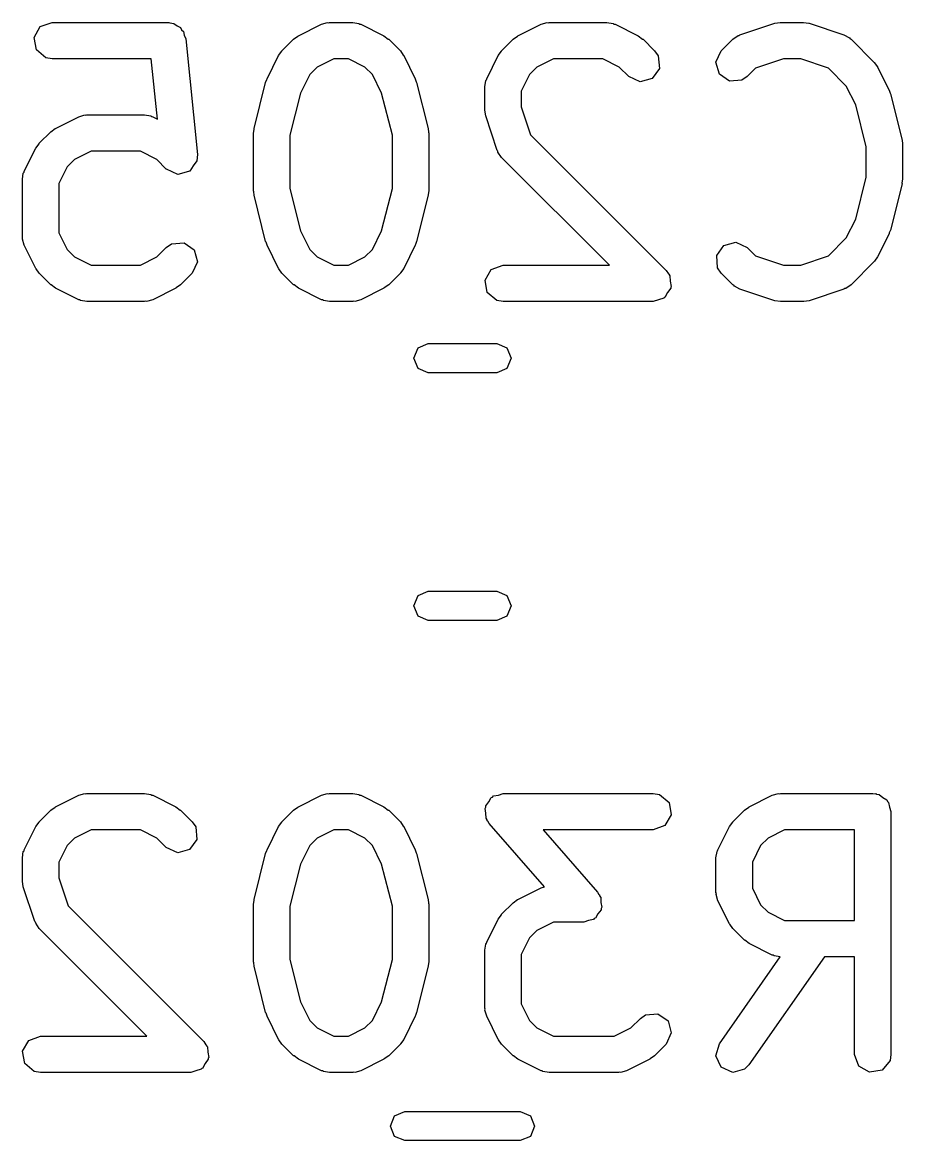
# Model space of a CAD drawing. Extents: x 109 to 192, y -153 to -42.
# Drawn here: x 184.369 to 187.995, y -86.532 to -81.927 of the extents above; entities that cross this region are included whole.
import ezdxf

# ---------------------------------------------------------------- set-up
doc = ezdxf.new("R2010")
doc.units = 0
doc.layers.add('BLACK', color=7, linetype='CONTINUOUS')

msp = doc.modelspace()

# ---------------------------------------------------------------- linework, layer by layer
at = {"layer": 'BLACK', "linetype": 'CONTINUOUS'}
for p, q in [((184.418, -81.9894), (184.443, -81.9449)), ((184.443, -81.9449), (184.492, -81.9274)), ((184.492, -81.9274), (184.968, -81.9274)), ((184.968, -81.9274), (184.972, -81.9281)), ((184.972, -81.9281), (184.973, -81.9276)), ((184.973, -81.9276), (184.976, -81.9289)), ((184.976, -81.9289), (184.993, -81.9319)), ((184.993, -81.9319), (185.006, -81.9421)), ((185.006, -81.9421), (185.02, -81.9487)), ((185.02, -81.9487), (185.025, -81.9581)), ((185.025, -81.9581), (185.033, -81.9649)), ((185.033, -81.9649), (185.035, -81.9806)), ((185.506, -81.9829), (185.601, -81.9353)), ((185.601, -81.9353), (185.626, -81.9279)), ((185.626, -81.9279), (185.63, -81.9289)), ((185.63, -81.9289), (185.634, -81.9274)), ((185.634, -81.9274), (185.73, -81.9274)), ((185.73, -81.9274), (185.755, -81.9319)), ((185.755, -81.9319), (185.759, -81.9348)), ((185.759, -81.9348), (185.763, -81.9353)), ((185.763, -81.9353), (185.858, -81.9829)), ((186.41, -81.9829), (186.506, -81.9353)), ((186.506, -81.9353), (186.531, -81.9279)), ((186.531, -81.9279), (186.535, -81.9289)), ((186.535, -81.9289), (186.539, -81.9274)), ((186.539, -81.9274), (186.777, -81.9274)), ((186.777, -81.9274), (186.803, -81.9319)), ((186.803, -81.9319), (186.806, -81.9348)), ((186.806, -81.9348), (186.811, -81.9353)), ((186.811, -81.9353), (186.906, -81.9829)), ((187.325, -81.9788), (187.468, -81.9312)), ((187.468, -81.9312), (187.49, -81.9279)), ((187.49, -81.9279), (187.492, -81.9274)), ((187.492, -81.9274), (187.587, -81.9274)), ((187.587, -81.9274), (187.609, -81.9313)), ((187.609, -81.9313), (187.61, -81.9312)), ((187.61, -81.9312), (187.753, -81.9788)), ((184.427, -82.0399), (184.418, -81.9894)), ((185.035, -81.9806), (185.042, -81.9949)), ((185.042, -81.9949), (185.09, -82.4711)), ((185.438, -82.0446), (185.486, -81.997)), ((185.486, -81.997), (185.504, -81.9841)), ((185.504, -81.9841), (185.506, -81.9829)), ((185.858, -81.9829), (185.876, -81.9963)), ((185.876, -81.9963), (185.878, -81.997)), ((185.878, -81.997), (185.926, -82.0446)), ((186.343, -82.0446), (186.391, -81.997)), ((186.391, -81.997), (186.409, -81.9841)), ((186.409, -81.9841), (186.41, -81.9829)), ((186.906, -81.9829), (186.924, -81.9963)), ((186.924, -81.9963), (186.926, -81.997)), ((186.926, -81.997), (186.973, -82.0446)), ((187.248, -82.0446), (187.296, -81.997)), ((187.296, -81.997), (187.317, -81.982)), ((187.317, -81.982), (187.321, -81.9816)), ((187.321, -81.9816), (187.325, -81.9788)), ((187.753, -81.9788), (187.776, -81.9913)), ((187.776, -81.9913), (187.779, -81.9951)), ((187.779, -81.9951), (187.783, -81.997)), ((187.783, -81.997), (187.878, -82.0922)), ((184.466, -82.0729), (184.427, -82.0399)), ((185.424, -82.0641), (185.438, -82.0461)), ((185.438, -82.0461), (185.438, -82.0446)), ((185.926, -82.0446), (185.938, -82.063)), ((186.329, -82.0641), (186.343, -82.0461)), ((186.343, -82.0461), (186.343, -82.0446)), ((186.973, -82.0446), (186.988, -82.0659)), ((187.226, -82.0911), (187.248, -82.0446)), ((184.492, -82.0774), (184.466, -82.0729)), ((184.9, -82.0774), (184.492, -82.0774)), ((184.925, -82.3256), (184.9, -82.0774)), ((185.377, -82.1593), (185.424, -82.0641)), ((185.652, -82.0774), (185.584, -82.1116)), ((185.712, -82.0774), (185.652, -82.0774)), ((185.78, -82.1116), (185.712, -82.0774)), ((185.938, -82.063), (185.94, -82.0641)), ((185.94, -82.0641), (185.987, -82.1593)), ((186.282, -82.1593), (186.329, -82.0641)), ((186.557, -82.0774), (186.488, -82.1116)), ((186.76, -82.0774), (186.557, -82.0774)), ((186.828, -82.1116), (186.76, -82.0774)), ((186.988, -82.0659), (186.993, -82.117)), ((187.24, -82.1406), (187.226, -82.0911)), ((187.504, -82.0774), (187.389, -82.1156)), ((187.575, -82.0774), (187.504, -82.0774)), ((187.689, -82.1156), (187.575, -82.0774)), ((187.878, -82.0922), (187.891, -82.1106)), ((185.553, -82.142), (185.515, -82.219)), ((185.584, -82.1116), (185.553, -82.142)), ((185.811, -82.142), (185.78, -82.1116)), ((185.849, -82.219), (185.811, -82.142)), ((186.458, -82.142), (186.424, -82.2106)), ((186.488, -82.1116), (186.458, -82.142)), ((186.867, -82.1507), (186.828, -82.1116)), ((186.914, -82.1723), (186.867, -82.1507)), ((186.993, -82.117), (186.963, -82.1591)), ((187.282, -82.1701), (187.24, -82.1406)), ((187.354, -82.1507), (187.333, -82.1656)), ((187.389, -82.1156), (187.354, -82.1507)), ((187.763, -82.1897), (187.689, -82.1156)), ((187.891, -82.1106), (187.892, -82.1117)), ((187.892, -82.1117), (187.94, -82.2069)), ((185.324, -82.3651), (185.371, -82.1747)), ((185.371, -82.1747), (185.376, -82.1628)), ((185.376, -82.1628), (185.377, -82.1593)), ((185.987, -82.1593), (185.991, -82.1717)), ((185.991, -82.1717), (185.993, -82.1747)), ((185.993, -82.1747), (186.04, -82.3651)), ((186.274, -82.1929), (186.278, -82.1672)), ((186.274, -82.2881), (186.274, -82.1929)), ((186.278, -82.1672), (186.281, -82.1638)), ((186.281, -82.1638), (186.282, -82.1593)), ((186.963, -82.1591), (186.914, -82.1723)), ((187.333, -82.1656), (187.282, -82.1701)), ((187.802, -82.2667), (187.763, -82.1897)), ((185.515, -82.219), (185.471, -82.3926)), ((185.893, -82.3926), (185.849, -82.219)), ((186.424, -82.2106), (186.424, -82.2759)), ((187.94, -82.2069), (187.943, -82.2193)), ((187.943, -82.2193), (187.945, -82.2223)), ((187.945, -82.2223), (187.993, -82.4128)), ((186.274, -82.2896), (186.274, -82.2881)), ((186.278, -82.3118), (186.274, -82.2896)), ((186.424, -82.2759), (186.462, -82.3904)), ((187.845, -82.4402), (187.802, -82.2667)), ((184.506, -82.3639), (184.601, -82.3163)), ((184.601, -82.3163), (184.626, -82.3088)), ((184.626, -82.3088), (184.63, -82.3099)), ((184.63, -82.3099), (184.634, -82.3083)), ((184.634, -82.3083), (184.872, -82.3083)), ((184.872, -82.3083), (184.898, -82.3129)), ((184.898, -82.3129), (184.902, -82.3157)), ((184.902, -82.3157), (184.906, -82.3163)), ((184.906, -82.3163), (184.925, -82.3256)), ((186.325, -82.4547), (186.278, -82.3118)), ((184.438, -82.4255), (184.486, -82.3779)), ((184.486, -82.3779), (184.504, -82.3651)), ((184.504, -82.3651), (184.506, -82.3639)), ((185.321, -82.3833), (185.324, -82.3686)), ((185.321, -82.6214), (185.321, -82.3833)), ((185.324, -82.3686), (185.324, -82.3651)), ((186.04, -82.3651), (186.042, -82.3801)), ((186.042, -82.3801), (186.043, -82.3833)), ((186.043, -82.3833), (186.043, -82.6214)), ((184.424, -82.445), (184.438, -82.427)), ((184.438, -82.427), (184.438, -82.4255)), ((185.471, -82.3926), (185.471, -82.6122)), ((185.893, -82.6122), (185.893, -82.3926)), ((186.462, -82.3904), (187.021, -82.9493)), ((187.993, -82.4128), (187.994, -82.4277)), ((187.994, -82.4277), (187.995, -82.431)), ((187.995, -82.431), (187.995, -82.5738)), ((184.377, -82.5403), (184.424, -82.445)), ((184.652, -82.4583), (184.584, -82.4926)), ((184.855, -82.4583), (184.652, -82.4583)), ((184.923, -82.4926), (184.855, -82.4583)), ((185.09, -82.4711), (185.088, -82.4971)), ((186.328, -82.4582), (186.325, -82.4547)), ((186.328, -82.4626), (186.328, -82.4582)), ((186.343, -82.484), (186.328, -82.4626)), ((187.845, -82.5646), (187.845, -82.4402)), ((184.553, -82.523), (184.519, -82.5915)), ((184.584, -82.4926), (184.553, -82.523)), ((184.962, -82.5316), (184.923, -82.4926)), ((185.073, -82.5186), (185.059, -82.5395)), ((185.088, -82.498), (185.073, -82.5186)), ((185.088, -82.4971), (185.088, -82.4975)), ((185.088, -82.4975), (185.088, -82.498)), ((186.787, -82.9274), (186.343, -82.484)), ((184.369, -82.5738), (184.373, -82.5482)), ((184.373, -82.5482), (184.376, -82.5447)), ((184.376, -82.5447), (184.377, -82.5403)), ((184.963, -82.5318), (184.962, -82.5316)), ((184.963, -82.5323), (184.963, -82.5318)), ((184.986, -82.5426), (184.963, -82.5323)), ((185.009, -82.5533), (184.986, -82.5426)), ((185.01, -82.5534), (185.009, -82.5532)), ((185.009, -82.5532), (185.009, -82.5533)), ((185.034, -82.5465), (185.01, -82.5534)), ((185.058, -82.54), (185.034, -82.5465)), ((185.059, -82.5396), (185.058, -82.54)), ((185.059, -82.5395), (185.059, -82.5396)), ((187.802, -82.7381), (187.845, -82.5646)), ((184.369, -82.8119), (184.369, -82.5738)), ((184.519, -82.5915), (184.519, -82.7942)), ((185.471, -82.6122), (185.515, -82.7857)), ((185.849, -82.7857), (185.893, -82.6122)), ((187.993, -82.592), (187.945, -82.7825)), ((187.995, -82.5738), (187.992, -82.5886)), ((187.992, -82.5886), (187.993, -82.592)), ((185.322, -82.6247), (185.321, -82.6214)), ((185.324, -82.6396), (185.322, -82.6247)), ((185.371, -82.8301), (185.324, -82.6396)), ((186.04, -82.6396), (185.993, -82.8301)), ((186.043, -82.6214), (186.04, -82.6362)), ((186.04, -82.6362), (186.04, -82.6396)), ((187.763, -82.8151), (187.802, -82.7381)), ((184.519, -82.7942), (184.553, -82.8627)), ((185.515, -82.7857), (185.553, -82.8627)), ((185.811, -82.8627), (185.849, -82.7857)), ((187.94, -82.7978), (187.892, -82.8931)), ((187.945, -82.7825), (187.94, -82.7943)), ((187.94, -82.7943), (187.94, -82.7978)), ((184.37, -82.8161), (184.369, -82.8119)), ((184.369, -82.8205), (184.37, -82.8161)), ((184.377, -82.8454), (184.369, -82.8205)), ((184.424, -82.9407), (184.377, -82.8454)), ((184.962, -82.8541), (184.984, -82.8392)), ((184.984, -82.8392), (185.035, -82.8347)), ((185.035, -82.8347), (185.077, -82.8641)), ((185.373, -82.833), (185.371, -82.8301)), ((185.377, -82.8454), (185.373, -82.833)), ((185.424, -82.9407), (185.377, -82.8454)), ((185.987, -82.8454), (185.94, -82.9407)), ((185.988, -82.8419), (185.987, -82.8454)), ((185.993, -82.8301), (185.988, -82.8419)), ((187.229, -82.8877), (187.258, -82.8457)), ((187.258, -82.8457), (187.308, -82.8324)), ((187.308, -82.8324), (187.354, -82.8541)), ((187.689, -82.8892), (187.763, -82.8151)), ((184.553, -82.8627), (184.584, -82.8931)), ((184.923, -82.8931), (184.962, -82.8541)), ((185.077, -82.8641), (185.09, -82.9137)), ((185.553, -82.8627), (185.584, -82.8931)), ((185.78, -82.8931), (185.811, -82.8627)), ((187.233, -82.9388), (187.229, -82.8877)), ((187.354, -82.8541), (187.389, -82.8892)), ((187.389, -82.8892), (187.504, -82.9274)), ((187.575, -82.9274), (187.689, -82.8892)), ((184.584, -82.8931), (184.652, -82.9274)), ((184.652, -82.9274), (184.855, -82.9274)), ((184.855, -82.9274), (184.923, -82.8931)), ((185.09, -82.9137), (185.068, -82.9602)), ((185.584, -82.8931), (185.652, -82.9274)), ((185.652, -82.9274), (185.712, -82.9274)), ((185.712, -82.9274), (185.78, -82.8931)), ((186.3, -82.9449), (186.349, -82.9274)), ((186.349, -82.9274), (186.787, -82.9274)), ((187.504, -82.9274), (187.575, -82.9274)), ((187.878, -82.9126), (187.783, -83.0078)), ((187.879, -82.9111), (187.878, -82.9126)), ((187.892, -82.8931), (187.879, -82.9111)), ((184.426, -82.9418), (184.424, -82.9407)), ((184.438, -82.9602), (184.426, -82.9418)), ((184.486, -83.0078), (184.438, -82.9602)), ((185.068, -82.9602), (185.021, -83.0078)), ((185.426, -82.9418), (185.424, -82.9407)), ((185.438, -82.9602), (185.426, -82.9418)), ((185.486, -83.0078), (185.438, -82.9602)), ((185.926, -82.9602), (185.878, -83.0078)), ((185.94, -82.9407), (185.926, -82.9587)), ((185.926, -82.9587), (185.926, -82.9602)), ((186.275, -82.9894), (186.3, -82.9449)), ((187.021, -82.9493), (187.03, -82.9628)), ((187.03, -82.9628), (187.033, -82.9649)), ((187.033, -82.9649), (187.033, -82.9669)), ((187.033, -82.9669), (187.036, -82.9707)), ((187.036, -82.9707), (187.038, -82.9932)), ((187.248, -82.9602), (187.233, -82.9388)), ((187.296, -83.0078), (187.248, -82.9602)), ((184.488, -83.0085), (184.486, -83.0078)), ((184.506, -83.0218), (184.488, -83.0085)), ((184.601, -83.0695), (184.506, -83.0218)), ((185.001, -83.0218), (184.906, -83.0695)), ((185.002, -83.0207), (185.001, -83.0218)), ((185.021, -83.0078), (185.002, -83.0207)), ((185.488, -83.0085), (185.486, -83.0078)), ((185.506, -83.0218), (185.488, -83.0085)), ((185.601, -83.0695), (185.506, -83.0218)), ((185.858, -83.0218), (185.763, -83.0695)), ((185.86, -83.0207), (185.858, -83.0218)), ((185.878, -83.0078), (185.86, -83.0207)), ((186.284, -83.0399), (186.275, -82.9894)), ((187.04, -83.0218), (187.027, -83.0403)), ((187.038, -82.9932), (187.042, -83.0154)), ((187.042, -83.0154), (187.04, -83.0184)), ((187.04, -83.0184), (187.04, -83.0218)), ((187.3, -83.0097), (187.296, -83.0078)), ((187.302, -83.0135), (187.3, -83.0097)), ((187.325, -83.0259), (187.302, -83.0135)), ((187.468, -83.0735), (187.325, -83.0259)), ((187.753, -83.0259), (187.61, -83.0735)), ((187.757, -83.0231), (187.753, -83.0259)), ((187.761, -83.0227), (187.757, -83.0231)), ((187.783, -83.0078), (187.761, -83.0227)), ((184.605, -83.07), (184.601, -83.0695)), ((184.609, -83.0729), (184.605, -83.07)), ((184.634, -83.0774), (184.609, -83.0729)), ((184.877, -83.0758), (184.872, -83.0774)), ((184.881, -83.0769), (184.877, -83.0758)), ((184.906, -83.0695), (184.881, -83.0769)), ((185.605, -83.07), (185.601, -83.0695)), ((185.609, -83.0729), (185.605, -83.07)), ((185.634, -83.0774), (185.609, -83.0729)), ((185.734, -83.0758), (185.73, -83.0774)), ((185.738, -83.0769), (185.734, -83.0758)), ((185.763, -83.0695), (185.738, -83.0769)), ((186.323, -83.0729), (186.284, -83.0399)), ((186.349, -83.0774), (186.323, -83.0729)), ((186.989, -83.0697), (186.968, -83.0774)), ((187.011, -83.0638), (186.989, -83.0697)), ((187.013, -83.061), (187.011, -83.0638)), ((187.016, -83.0598), (187.013, -83.061)), ((187.027, -83.0403), (187.016, -83.0598)), ((187.469, -83.0735), (187.468, -83.0735)), ((187.492, -83.0774), (187.469, -83.0735)), ((187.61, -83.0735), (187.588, -83.0768)), ((184.872, -83.0774), (184.634, -83.0774)), ((185.73, -83.0774), (185.634, -83.0774)), ((186.968, -83.0774), (186.349, -83.0774)), ((187.587, -83.0774), (187.492, -83.0774)), ((187.588, -83.0768), (187.587, -83.0774)), ((185.999, -83.2676), (186.041, -83.25)), ((186.041, -83.25), (186.323, -83.25)), ((186.323, -83.25), (186.365, -83.2676)), ((185.981, -83.31), (185.999, -83.2676)), ((186.365, -83.2676), (186.383, -83.31)), ((185.999, -83.3524), (185.981, -83.31)), ((186.383, -83.31), (186.365, -83.3524)), ((186.041, -83.37), (185.999, -83.3524)), ((186.323, -83.37), (186.041, -83.37)), ((186.365, -83.3524), (186.323, -83.37)), ((185.999, -84.2876), (186.041, -84.27)), ((186.041, -84.27), (186.323, -84.27)), ((186.323, -84.27), (186.365, -84.2876)), ((185.981, -84.33), (185.999, -84.2876)), ((186.365, -84.2876), (186.383, -84.33)), ((185.999, -84.3724), (185.981, -84.33)), ((186.383, -84.33), (186.365, -84.3724)), ((186.041, -84.39), (185.999, -84.3724)), ((186.323, -84.39), (186.041, -84.39)), ((186.365, -84.3724), (186.323, -84.39)), ((184.506, -85.1579), (184.601, -85.1103)), ((184.601, -85.1103), (184.626, -85.1029)), ((184.626, -85.1029), (184.63, -85.1039)), ((184.63, -85.1039), (184.634, -85.1024)), ((184.634, -85.1024), (184.872, -85.1024)), ((184.872, -85.1024), (184.898, -85.1069)), ((184.898, -85.1069), (184.902, -85.1098)), ((184.902, -85.1098), (184.906, -85.1103)), ((184.906, -85.1103), (185.001, -85.1579)), ((185.506, -85.1579), (185.601, -85.1103)), ((185.601, -85.1103), (185.626, -85.1029)), ((185.626, -85.1029), (185.63, -85.1039)), ((185.63, -85.1039), (185.634, -85.1024)), ((185.634, -85.1024), (185.73, -85.1024)), ((185.73, -85.1024), (185.755, -85.1069)), ((185.755, -85.1069), (185.759, -85.1098)), ((185.759, -85.1098), (185.763, -85.1103)), ((185.763, -85.1103), (185.858, -85.1579)), ((186.278, -85.1532), (186.29, -85.1374)), ((186.29, -85.1374), (186.3, -85.1199)), ((186.3, -85.1199), (186.306, -85.1179)), ((186.306, -85.1179), (186.31, -85.1132)), ((186.31, -85.1132), (186.33, -85.1093)), ((186.33, -85.1093), (186.349, -85.1024)), ((186.349, -85.1024), (186.968, -85.1024)), ((186.968, -85.1024), (186.993, -85.1069)), ((186.993, -85.1069), (187.033, -85.1399)), ((187.033, -85.1399), (187.042, -85.1904)), ((187.363, -85.1579), (187.458, -85.1103)), ((187.458, -85.1103), (187.483, -85.1029)), ((187.483, -85.1029), (187.487, -85.1039)), ((187.487, -85.1039), (187.492, -85.1024)), ((187.492, -85.1024), (187.872, -85.1024)), ((187.872, -85.1024), (187.882, -85.1041)), ((187.882, -85.1041), (187.885, -85.1035)), ((187.885, -85.1035), (187.888, -85.1052)), ((187.888, -85.1052), (187.898, -85.1069)), ((187.898, -85.1069), (187.913, -85.1194)), ((187.913, -85.1194), (187.93, -85.1292)), ((187.93, -85.1292), (187.932, -85.1355)), ((187.932, -85.1355), (187.937, -85.1399)), ((187.937, -85.1399), (187.941, -85.1591)), ((184.438, -85.2196), (184.486, -85.172)), ((184.486, -85.172), (184.504, -85.1591)), ((184.504, -85.1591), (184.506, -85.1579)), ((185.001, -85.1579), (185.019, -85.1713)), ((185.019, -85.1713), (185.021, -85.172)), ((185.021, -85.172), (185.068, -85.2196)), ((185.438, -85.2196), (185.486, -85.172)), ((185.486, -85.172), (185.504, -85.1591)), ((185.504, -85.1591), (185.506, -85.1579)), ((185.858, -85.1579), (185.876, -85.1713)), ((185.876, -85.1713), (185.878, -85.172)), ((185.878, -85.172), (185.926, -85.2196)), ((186.275, -85.1644), (186.278, -85.1592)), ((186.278, -85.1843), (186.275, -85.1644)), ((186.278, -85.1592), (186.278, -85.1532)), ((186.279, -85.2045), (186.278, -85.1843)), ((187.042, -85.1904), (187.016, -85.2348)), ((187.296, -85.2196), (187.343, -85.172)), ((187.343, -85.172), (187.362, -85.1591)), ((187.362, -85.1591), (187.363, -85.1579)), ((187.941, -85.1591), (187.947, -85.1774)), ((187.947, -85.1774), (187.947, -86.1774)), ((184.377, -85.3343), (184.424, -85.2391)), ((184.424, -85.2391), (184.438, -85.2211)), ((184.438, -85.2211), (184.438, -85.2196)), ((185.068, -85.2196), (185.083, -85.2409)), ((185.377, -85.3343), (185.424, -85.2391)), ((185.424, -85.2391), (185.438, -85.2211)), ((185.438, -85.2211), (185.438, -85.2196)), ((185.926, -85.2196), (185.938, -85.238)), ((185.938, -85.238), (185.94, -85.2391)), ((185.94, -85.2391), (185.987, -85.3343)), ((186.283, -85.2118), (186.279, -85.2045)), ((186.284, -85.2149), (186.283, -85.2118)), ((186.286, -85.2171), (186.284, -85.2149)), ((186.292, -85.2268), (186.286, -85.2171)), ((186.52, -85.487), (186.292, -85.2268)), ((187.016, -85.2348), (186.968, -85.2524)), ((187.234, -85.3343), (187.282, -85.2391)), ((187.282, -85.2391), (187.295, -85.2211)), ((187.295, -85.2211), (187.296, -85.2196)), ((184.652, -85.2524), (184.584, -85.2866)), ((184.855, -85.2524), (184.652, -85.2524)), ((184.923, -85.2866), (184.855, -85.2524)), ((185.083, -85.2409), (185.088, -85.292)), ((185.652, -85.2524), (185.584, -85.2866)), ((185.712, -85.2524), (185.652, -85.2524)), ((185.78, -85.2866), (185.712, -85.2524)), ((186.968, -85.2524), (186.514, -85.2524)), ((186.514, -85.2524), (186.738, -85.5089)), ((187.509, -85.2524), (187.441, -85.2866)), ((187.797, -85.2524), (187.509, -85.2524)), ((187.797, -85.6262), (187.797, -85.2524)), ((184.553, -85.317), (184.519, -85.3856)), ((184.584, -85.2866), (184.553, -85.317)), ((184.962, -85.3257), (184.923, -85.2866)), ((185.009, -85.3473), (184.962, -85.3257)), ((185.088, -85.292), (185.058, -85.3341)), ((185.553, -85.317), (185.515, -85.394)), ((185.584, -85.2866), (185.553, -85.317)), ((185.811, -85.317), (185.78, -85.2866)), ((185.849, -85.394), (185.811, -85.317)), ((187.41, -85.317), (187.376, -85.3856)), ((187.441, -85.2866), (187.41, -85.317)), ((184.369, -85.3679), (184.373, -85.3422)), ((184.369, -85.4631), (184.369, -85.3679)), ((184.373, -85.3422), (184.376, -85.3388)), ((184.376, -85.3388), (184.377, -85.3343)), ((185.058, -85.3341), (185.009, -85.3473)), ((185.324, -85.5401), (185.371, -85.3497)), ((185.371, -85.3497), (185.376, -85.3378)), ((185.376, -85.3378), (185.377, -85.3343)), ((185.987, -85.3343), (185.991, -85.3467)), ((185.991, -85.3467), (185.993, -85.3497)), ((185.993, -85.3497), (186.04, -85.5401)), ((187.226, -85.3679), (187.231, -85.3422)), ((187.226, -85.5107), (187.226, -85.3679)), ((187.231, -85.3422), (187.233, -85.3388)), ((187.233, -85.3388), (187.234, -85.3343)), ((184.519, -85.3856), (184.519, -85.4509)), ((185.515, -85.394), (185.471, -85.5676)), ((185.893, -85.5676), (185.849, -85.394)), ((187.376, -85.3856), (187.376, -85.493)), ((184.369, -85.4646), (184.369, -85.4631)), ((184.373, -85.4868), (184.369, -85.4646)), ((184.519, -85.4509), (184.557, -85.5654)), ((184.42, -85.6297), (184.373, -85.4868)), ((186.41, -85.5389), (186.506, -85.4913)), ((186.506, -85.4913), (186.52, -85.487)), ((186.738, -85.5089), (186.744, -85.5186)), ((187.228, -85.5149), (187.226, -85.5107)), ((187.227, -85.5193), (187.228, -85.5149)), ((187.376, -85.493), (187.41, -85.5615)), ((185.321, -85.5583), (185.324, -85.5436)), ((185.321, -85.7964), (185.321, -85.5583)), ((185.324, -85.5436), (185.324, -85.5401)), ((186.04, -85.5401), (186.042, -85.5551)), ((186.042, -85.5551), (186.043, -85.5583)), ((186.043, -85.5583), (186.043, -85.7964)), ((186.343, -85.6005), (186.391, -85.5529)), ((186.391, -85.5529), (186.409, -85.5401)), ((186.409, -85.5401), (186.41, -85.5389)), ((186.744, -85.5186), (186.747, -85.5208)), ((186.747, -85.5208), (186.747, -85.5239)), ((186.747, -85.5239), (186.752, -85.5312)), ((186.752, -85.5312), (186.752, -85.5514)), ((186.752, -85.5514), (186.756, -85.5714)), ((187.234, -85.5443), (187.227, -85.5193)), ((187.282, -85.6395), (187.234, -85.5443)), ((187.41, -85.5615), (187.441, -85.5919)), ((184.557, -85.5654), (185.116, -86.1243)), ((185.471, -85.5676), (185.471, -85.7872)), ((185.893, -85.7872), (185.893, -85.5676)), ((186.329, -85.62), (186.343, -85.602)), ((186.343, -85.602), (186.343, -85.6005)), ((186.74, -85.5983), (186.73, -85.6158)), ((186.753, -85.5825), (186.74, -85.5983)), ((186.756, -85.5714), (186.753, -85.5765)), ((186.753, -85.5765), (186.753, -85.5825)), ((187.441, -85.5919), (187.509, -85.6262)), ((184.423, -85.6332), (184.42, -85.6297)), ((184.424, -85.6376), (184.423, -85.6332)), ((184.438, -85.659), (184.424, -85.6376)), ((186.282, -85.7153), (186.329, -85.62)), ((186.557, -85.6333), (186.488, -85.6676)), ((186.682, -85.6333), (186.557, -85.6333)), ((186.701, -85.6264), (186.682, -85.6333)), ((186.721, -85.6225), (186.701, -85.6264)), ((186.725, -85.6178), (186.721, -85.6225)), ((186.73, -85.6158), (186.725, -85.6178)), ((187.283, -85.6406), (187.282, -85.6395)), ((187.296, -85.659), (187.283, -85.6406)), ((187.509, -85.6262), (187.797, -85.6262)), ((184.882, -86.1024), (184.438, -85.659)), ((186.458, -85.698), (186.424, -85.7665)), ((186.488, -85.6676), (186.458, -85.698)), ((187.343, -85.7066), (187.296, -85.659)), ((186.274, -85.7488), (186.278, -85.7232)), ((186.278, -85.7232), (186.281, -85.7197)), ((186.281, -85.7197), (186.282, -85.7153)), ((187.345, -85.7073), (187.343, -85.7066)), ((187.363, -85.7207), (187.345, -85.7073)), ((187.458, -85.7683), (187.363, -85.7207)), ((185.471, -85.7872), (185.515, -85.9607)), ((185.849, -85.9607), (185.893, -85.7872)), ((186.274, -85.9869), (186.274, -85.7488)), ((186.424, -85.7665), (186.424, -85.9692)), ((187.24, -86.1344), (187.49, -85.776)), ((187.673, -85.7762), (187.362, -86.2204)), ((187.462, -85.7688), (187.458, -85.7683)), ((187.466, -85.7717), (187.462, -85.7688)), ((187.49, -85.776), (187.466, -85.7717)), ((187.797, -85.7762), (187.673, -85.7762)), ((187.797, -86.1774), (187.797, -85.7762)), ((185.322, -85.7997), (185.321, -85.7964)), ((185.324, -85.8146), (185.322, -85.7997)), ((185.371, -86.0051), (185.324, -85.8146)), ((186.04, -85.8146), (185.993, -86.0051)), ((186.043, -85.7964), (186.04, -85.8112)), ((186.04, -85.8112), (186.04, -85.8146)), ((185.515, -85.9607), (185.553, -86.0377)), ((185.811, -86.0377), (185.849, -85.9607)), ((186.424, -85.9692), (186.458, -86.0377)), ((185.373, -86.008), (185.371, -86.0051)), ((185.377, -86.0204), (185.373, -86.008)), ((185.424, -86.1157), (185.377, -86.0204)), ((185.987, -86.0204), (185.94, -86.1157)), ((185.988, -86.0169), (185.987, -86.0204)), ((185.993, -86.0051), (185.988, -86.0169)), ((186.275, -85.9911), (186.274, -85.9869)), ((186.274, -85.9955), (186.275, -85.9911)), ((186.282, -86.0204), (186.274, -85.9955)), ((186.329, -86.1157), (186.282, -86.0204)), ((186.915, -86.0291), (186.936, -86.0142)), ((186.936, -86.0142), (186.987, -86.0097)), ((186.987, -86.0097), (187.029, -86.0391)), ((185.553, -86.0377), (185.584, -86.0681)), ((185.584, -86.0681), (185.652, -86.1024)), ((185.712, -86.1024), (185.78, -86.0681)), ((185.78, -86.0681), (185.811, -86.0377)), ((186.458, -86.0377), (186.488, -86.0681)), ((186.488, -86.0681), (186.557, -86.1024)), ((186.807, -86.1024), (186.876, -86.0681)), ((186.876, -86.0681), (186.915, -86.0291)), ((187.029, -86.0391), (187.042, -86.0887)), ((184.396, -86.1199), (184.444, -86.1024)), ((184.444, -86.1024), (184.882, -86.1024)), ((185.652, -86.1024), (185.712, -86.1024)), ((186.557, -86.1024), (186.807, -86.1024)), ((187.042, -86.0887), (187.021, -86.1352)), ((184.37, -86.1644), (184.396, -86.1199)), ((185.116, -86.1243), (185.125, -86.1378)), ((185.125, -86.1378), (185.128, -86.1399)), ((185.128, -86.1399), (185.128, -86.1419)), ((185.128, -86.1419), (185.131, -86.1457)), ((185.131, -86.1457), (185.133, -86.1682)), ((185.426, -86.1168), (185.424, -86.1157)), ((185.438, -86.1352), (185.426, -86.1168)), ((185.486, -86.1828), (185.438, -86.1352)), ((185.926, -86.1352), (185.878, -86.1828)), ((185.94, -86.1157), (185.926, -86.1337)), ((185.926, -86.1337), (185.926, -86.1352)), ((186.33, -86.1168), (186.329, -86.1157)), ((186.343, -86.1352), (186.33, -86.1168)), ((186.391, -86.1828), (186.343, -86.1352)), ((187.021, -86.1352), (186.973, -86.1828)), ((187.226, -86.1839), (187.24, -86.1344)), ((184.379, -86.2149), (184.37, -86.1644)), ((185.135, -86.1968), (185.122, -86.2153)), ((185.133, -86.1682), (185.137, -86.1904)), ((185.137, -86.1904), (185.135, -86.1934)), ((185.135, -86.1934), (185.135, -86.1968)), ((185.488, -86.1835), (185.486, -86.1828)), ((185.506, -86.1968), (185.488, -86.1835)), ((185.601, -86.2445), (185.506, -86.1968)), ((185.858, -86.1968), (185.763, -86.2445)), ((185.86, -86.1957), (185.858, -86.1968)), ((185.878, -86.1828), (185.86, -86.1957)), ((186.392, -86.1835), (186.391, -86.1828)), ((186.41, -86.1968), (186.392, -86.1835)), ((186.506, -86.2445), (186.41, -86.1968)), ((186.954, -86.1968), (186.858, -86.2445)), ((186.955, -86.1957), (186.954, -86.1968)), ((186.973, -86.1828), (186.955, -86.1957)), ((187.248, -86.2304), (187.226, -86.1839)), ((187.815, -86.2256), (187.797, -86.1774)), ((187.943, -86.203), (187.91, -86.2423)), ((187.947, -86.1774), (187.943, -86.203)), ((184.418, -86.2479), (184.379, -86.2149)), ((184.444, -86.2524), (184.418, -86.2479)), ((185.063, -86.2524), (184.444, -86.2524)), ((185.084, -86.2447), (185.063, -86.2524)), ((185.106, -86.2388), (185.084, -86.2447)), ((185.108, -86.236), (185.106, -86.2388)), ((185.111, -86.2348), (185.108, -86.236)), ((185.122, -86.2153), (185.111, -86.2348)), ((185.605, -86.245), (185.601, -86.2445)), ((185.609, -86.2479), (185.605, -86.245)), ((185.634, -86.2524), (185.609, -86.2479)), ((185.73, -86.2524), (185.634, -86.2524)), ((185.734, -86.2508), (185.73, -86.2524)), ((185.738, -86.2519), (185.734, -86.2508)), ((185.763, -86.2445), (185.738, -86.2519)), ((186.51, -86.245), (186.506, -86.2445)), ((186.513, -86.2479), (186.51, -86.245)), ((186.539, -86.2524), (186.513, -86.2479)), ((186.825, -86.2524), (186.539, -86.2524)), ((186.829, -86.2508), (186.825, -86.2524)), ((186.833, -86.2519), (186.829, -86.2508)), ((186.858, -86.2445), (186.833, -86.2519)), ((187.295, -86.2521), (187.248, -86.2304)), ((187.344, -86.2388), (187.295, -86.2521)), ((187.362, -86.2204), (187.344, -86.2388)), ((187.859, -86.2512), (187.815, -86.2256)), ((187.91, -86.2423), (187.859, -86.2512)), ((185.885, -86.4725), (185.902, -86.4301)), ((185.902, -86.4301), (185.945, -86.4125)), ((185.945, -86.4125), (186.419, -86.4125)), ((186.419, -86.4125), (186.462, -86.4301)), ((186.462, -86.4301), (186.479, -86.4725)), ((185.902, -86.5149), (185.885, -86.4725)), ((186.479, -86.4725), (186.462, -86.5149)), ((185.945, -86.5325), (185.902, -86.5149)), ((186.462, -86.5149), (186.419, -86.5325)), ((186.419, -86.5325), (185.945, -86.5325))]:
    msp.add_line(p, q, dxfattribs=at)

doc.saveas('drawing.dxf')
